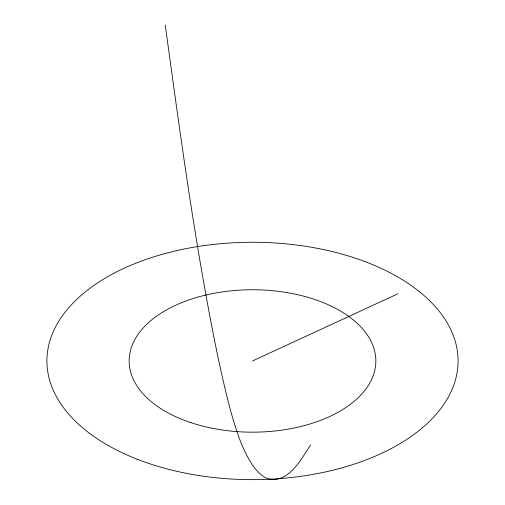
<?xml version="1.0" encoding="UTF-8"?>
<svg xmlns="http://www.w3.org/2000/svg" width="505" height="505" viewBox="0 0 505 505"><rect width="100%" height="100%" fill="white"/><g stroke="black" fill="none" stroke-linecap="round" stroke-linejoin="round"><path stroke-width="0.76" d="M310.644 444.88C301.157 459.146 287.307 486.037 265.996 477.97C254.634 471.67 248.624 459.392 243.277 448.087A82.359 21.267 79.1 0 1 239.61 439.142C230.305 413.734 224.643 387.183 218.722 360.841C195.662 249.893 180.676 137.461 165.28 25.25M252.5 360.961L397.864 293.815M137.272 459.253A205.579 118.688 0 0 0 457.555 369.426A205.579 118.688 0 0 0 162.673 254.198A205.579 118.688 0 0 0 137.272 459.253M190.827 422.634A123.346 71.211 0 0 0 375.846 360.961A123.346 71.211 0 0 0 190.827 299.288A123.346 71.211 0 0 0 190.827 422.634"/></g></svg>
